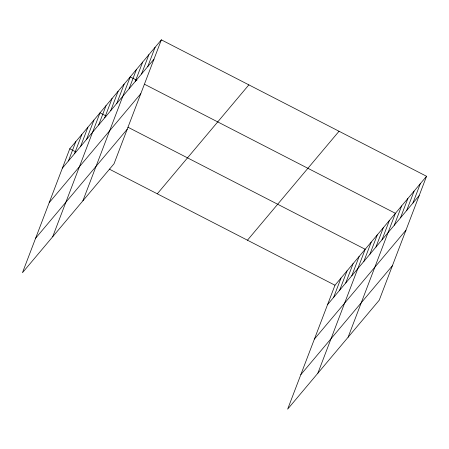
<?xml version="1.0" encoding="UTF-8"?>
<svg xmlns="http://www.w3.org/2000/svg" width="449" height="449" viewBox="0 0 449 449"><rect width="100%" height="100%" fill="white"/><g stroke="black" fill="none" stroke-linecap="round" stroke-linejoin="round"><path stroke-width="0.67" d="M161.354 39.843L69.775 148.787L22.45 272.723L114.029 163.773L161.354 39.843L426.55 176.277L379.225 300.213L287.646 409.157L334.971 285.227L426.55 176.277M68.433 160.944L75.819 141.598M74.478 153.754L81.864 134.408M80.523 146.565L87.909 127.219M86.567 139.37L93.953 120.023M52.673 236.769L99.998 112.834L106.076 115.96M98.651 124.99L106.043 105.644M104.696 117.801L112.087 98.454M110.74 110.611L118.132 91.265M116.785 103.422L124.171 84.075M82.891 200.815L130.216 76.886L136.9 80.32M129.059 88.823L136.445 69.477M135.284 81.415L142.675 62.069M141.514 74.006L148.9 54.66M147.738 66.598L155.13 47.252M333.629 297.384L341.016 278.038M339.674 290.189L347.06 270.842M345.713 282.999L353.105 263.653M351.758 275.809L359.149 256.463M317.864 373.209L365.194 249.274L127.954 127.219M363.847 261.43L371.233 242.084M369.892 254.241L377.278 234.894M375.936 247.051L383.323 227.705M381.981 239.856L389.367 220.51M348.087 337.255L395.412 213.32L144.803 84.39M394.25 225.258L401.642 205.911M400.48 217.849L407.866 198.503M406.71 210.441L414.096 191.094M412.934 203.032L420.32 183.686M62.389 168.134L153.968 59.189M49.21 202.645L140.79 93.701M35.628 238.206L127.207 129.261M157.29 193.811L248.869 84.867M247.455 240.204L339.034 131.254M327.585 304.574L419.164 195.624M314.401 339.085L405.98 230.141M300.824 374.646L392.404 265.701M69.775 148.787L75.853 151.914M109.281 169.11L334.971 285.227"/></g></svg>
